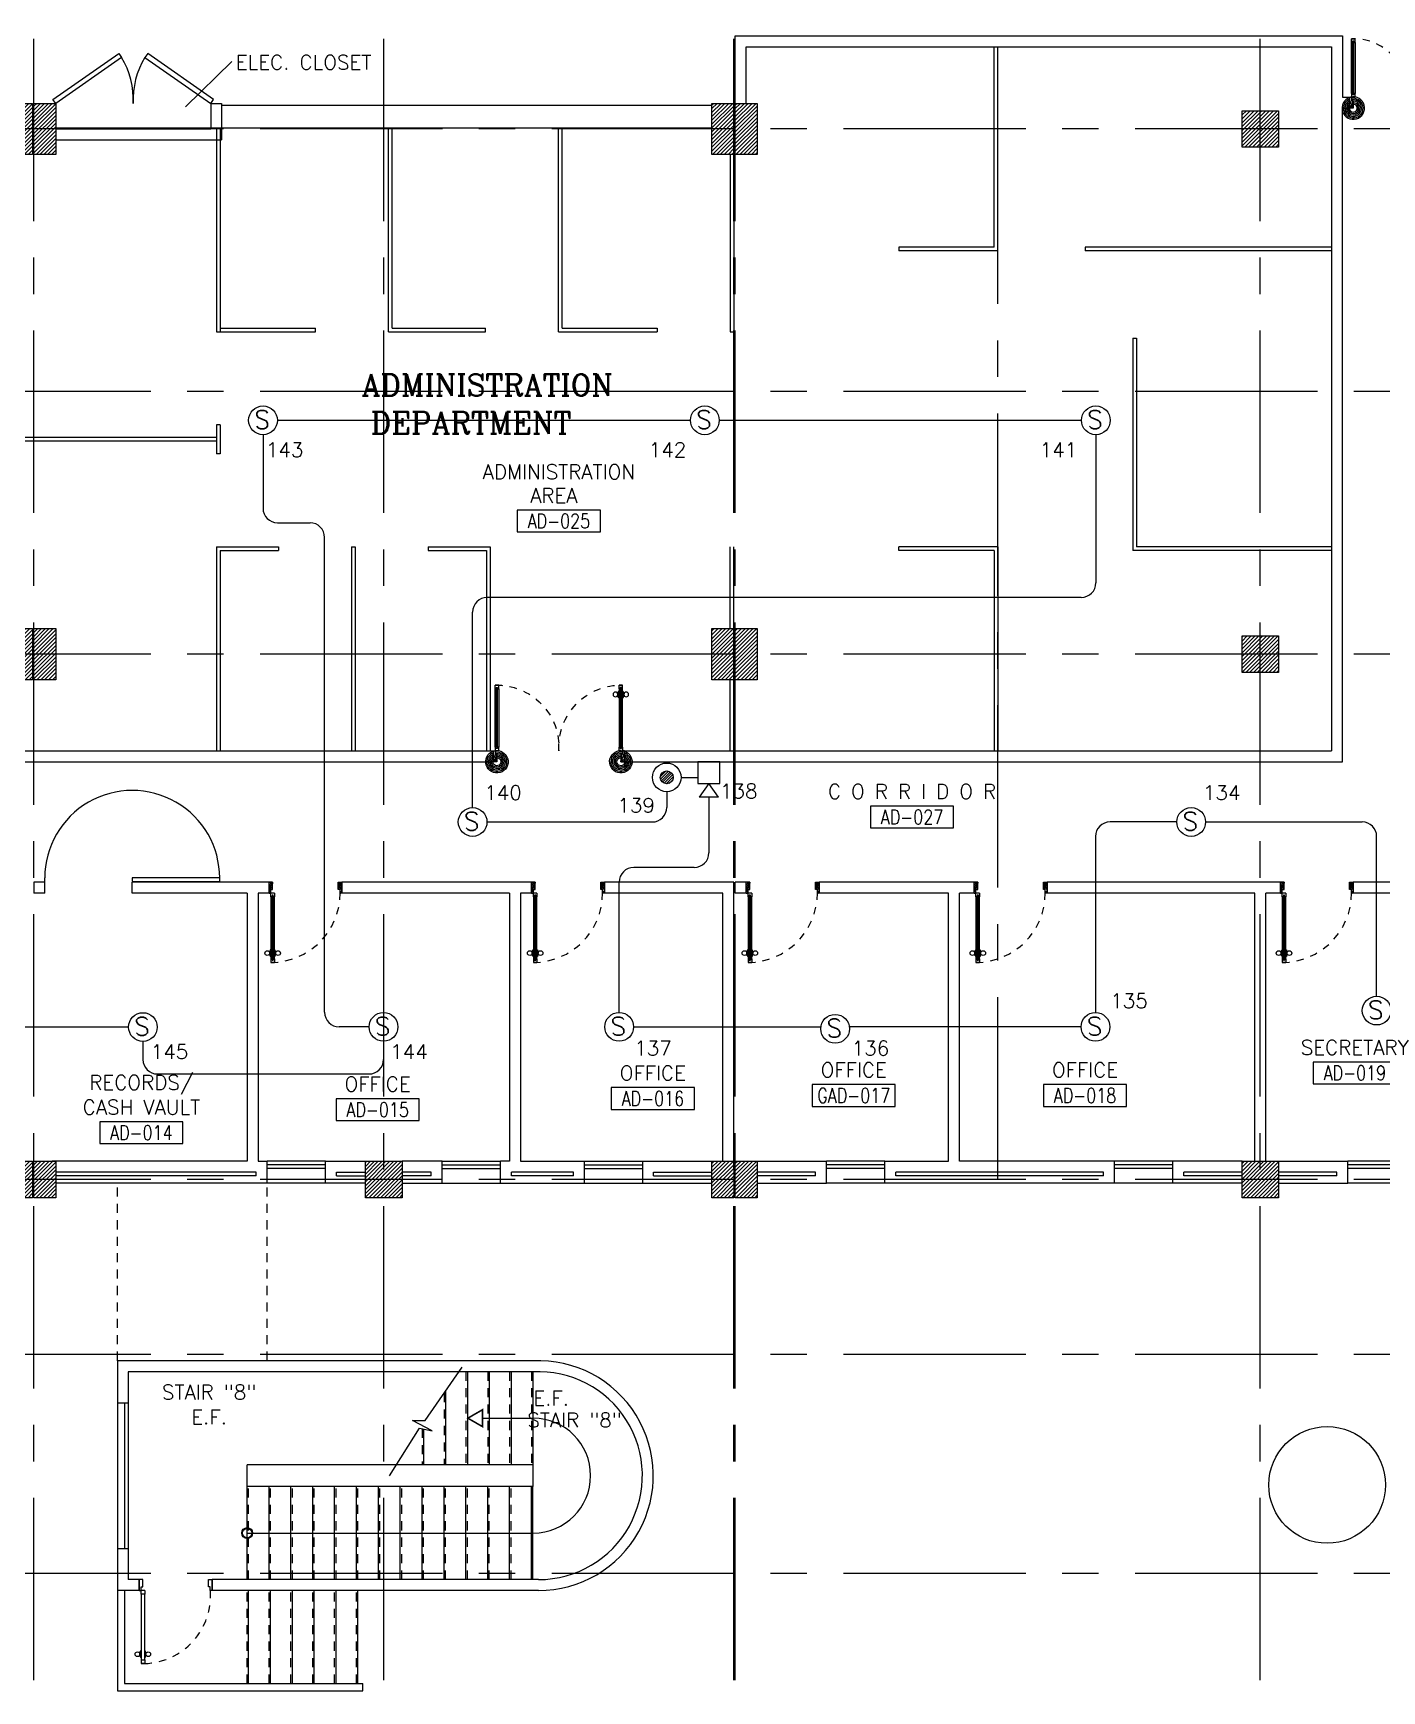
# Model space of a CAD drawing. Extents: x 0 to 93.3, y -13.5 to 76.8.
# Drawn here: x 38.99 to 57.49, y -1.61 to 21.11 of the extents above; entities that cross this region are included whole.
import ezdxf
from ezdxf.enums import TextEntityAlignment as Align

# ---------------------------------------------------------------- set-up
doc = ezdxf.new("R2010")
doc.units = 0
doc.header["$MEASUREMENT"] = 0
for name, pattern in [('CENTERX2', [4, 2.5, -0.5, 0.5, -0.5]), ('HIDDEN', [0.375, 0.25, -0.125]), ('HIDDEN2', [0.1875, 0.125, -0.0625])]:
    doc.linetypes.add(name, pattern=pattern)
doc.layers.get('0').update_dxf_attribs({"color": 11, "linetype": 'CONTINUOUS'})
for name, color, linetype in [('AXES', 11, 'CENTERX2'), ('COL', 11, 'CONTINUOUS'), ('DOOR', 11, 'CONTINUOUS'), ('E-FIRE', 4, 'CONTINUOUS'), ('E-WIRE', 4, 'CONTINUOUS'), ('Handrail', 11, 'CONTINUOUS'), ('HAT', 11, 'CONTINUOUS'), ('HIDDEN', 11, 'HIDDEN2'), ('INSUL', 11, 'CONTINUOUS'), ('PART', 11, 'CONTINUOUS'), ('RM-BOX', 11, 'CONTINUOUS'), ('RM-NAME', 11, 'CONTINUOUS'), ('RM-NO', 11, 'CONTINUOUS'), ('SHAFT', 11, 'CONTINUOUS'), ('STR', 11, 'CONTINUOUS'), ('TXT', 11, 'CONTINUOUS'), ('WALL', 11, 'CONTINUOUS'), ('WIN', 11, 'CONTINUOUS')]:
    doc.layers.add(name, color=color, linetype=linetype)
doc.styles.add('ROMANC', font='romanc', dxfattribs={"height": 0.1})
doc.styles.add('ROMANS', font='ROMANS.shx', dxfattribs={"width": 0.6})

# ---------------------------------------------------------------- blocks, each defined once
blk = doc.blocks.new('COL50')
at = {"layer": 'COL'}
blk.add_lwpolyline([(-250, 250), (-250, -250), (250, -250), (250, 250)], close=True, dxfattribs=at)
blk = doc.blocks.new('*X113')
at = {"color": 0}
for p, q in [((215909, 10671), (216399, 11161)), ((215909, 10724), (216346, 11161)), ((215909, 10777), (216293, 11161)), ((215909, 10830), (216240, 11161)), ((215909, 10883), (216187, 11161)), ((215909, 10936), (216134, 11161)), ((215909, 10989), (216081, 11161)), ((215909, 11042), (216028, 11161)), ((215909, 11095), (215974, 11161)), ((215909, 11148), (215921, 11161)), ((215952, 10661), (216409, 11118)), ((216005, 10661), (216409, 11065)), ((216058, 10661), (216409, 11012)), ((216111, 10661), (216409, 10959)), ((216164, 10661), (216409, 10906)), ((216217, 10661), (216409, 10853)), ((216270, 10661), (216409, 10800)), ((216323, 10661), (216409, 10747)), ((216376, 10661), (216409, 10694))]:
    blk.add_line(p, q, dxfattribs=at)
blk = doc.blocks.new('*X61')
at = {"color": 0}
for p, q in [((227929, 10705), (228384, 11161)), ((227929, 10758), (228331, 11161)), ((227929, 10811), (228278, 11161)), ((227929, 10864), (228225, 11161)), ((227929, 10917), (228172, 11161)), ((227929, 10971), (228119, 11161)), ((227929, 11024), (228066, 11161)), ((227929, 11077), (228013, 11161)), ((227929, 11130), (227960, 11161)), ((227937, 10661), (228429, 11152)), ((227990, 10661), (228429, 11099)), ((228043, 10661), (228429, 11046)), ((228096, 10661), (228429, 10993)), ((228149, 10661), (228429, 10940)), ((228202, 10661), (228429, 10887)), ((228255, 10661), (228429, 10834)), ((228308, 10661), (228429, 10781)), ((228362, 10661), (228429, 10728)), ((228415, 10661), (228429, 10675))]:
    blk.add_line(p, q, dxfattribs=at)
blk = doc.blocks.new('A$C272A55A0')
at = {"layer": 'DOOR', "color": 0, "linetype": 'ByBlock'}
for p, q in [((0, 900), (0, 1050)), ((50, 1050), (0, 1050)), ((25, 950), (50, 950)), ((25, 900), (25, 950)), ((50, 950), (50, 1050)), ((1750, 950), (1750, 1050)), ((1750, 1050), (1800, 1050)), ((1775, 950), (1750, 950)), ((1775, 900), (1775, 950)), ((1800, 1050), (1800, 900)), ((0, 900), (25, 900)), ((75, 900), (25, 900)), ((25, 850), (25, 900)), ((42, 850), (25, 850)), ((58, 870), (42, 870)), ((42, 870), (42, 850)), ((58, 850), (58, 870)), ((75, 850), (58, 850)), ((75, 900), (75, 850)), ((1725, 900), (1775, 900)), ((1725, 900), (1725, 850)), ((1725, 850), (1742, 850)), ((1742, 870), (1758, 870)), ((1742, 850), (1742, 870)), ((1758, 870), (1758, 850)), ((1758, 850), (1775, 850)), ((1800, 900), (1775, 900)), ((1775, 850), (1775, 900)), ((25, 50), (42, 50)), ((25, 50), (25, 0)), ((25, 0), (75, 0)), ((75, 0), (25, 0)), ((42, 50), (42, 30)), ((42, 30), (58, 30)), ((58, 50), (75, 50)), ((58, 50), (58, 30)), ((75, 50), (75, 0)), ((1718, 160), (1709, 160)), ((1709, 95), (1709, 160)), ((1718, 95), (1709, 95)), ((1725, 173), (1718, 173)), ((1718, 173), (1718, 83)), ((1718, 95), (1718, 160)), ((1725, 83), (1718, 83)), ((1742, 50), (1725, 50)), ((1725, 50), (1725, 0)), ((1775, 0), (1725, 0)), ((1725, 0), (1775, 0)), ((1742, 50), (1742, 30)), ((1758, 30), (1742, 30)), ((1775, 50), (1758, 50)), ((1758, 50), (1758, 30)), ((1775, 173), (1782, 173)), ((1775, 83), (1782, 83)), ((1775, 50), (1775, 0)), ((1782, 173), (1782, 83)), ((1782, 160), (1791, 160)), ((1782, 95), (1782, 160)), ((1782, 95), (1791, 95)), ((1791, 95), (1791, 160))]:
    blk.add_line(p, q, dxfattribs=at)
at = {"layer": 'DOOR', "color": 9, "linetype": 'ByBlock'}
for p, q in [((50, 1050), (0, 1010)), ((50, 1050), (0, 937)), ((50, 1050), (37, 950)), ((1750, 1050), (1800, 1010)), ((1750, 1050), (1800, 937)), ((1750, 1050), (1763, 950))]:
    blk.add_line(p, q, dxfattribs=at)
at = {"layer": 'DOOR', "linetype": 'ByBlock'}
for p, q in [((25, 850), (25, 50)), ((42, 850), (42, 50)), ((58, 850), (58, 50)), ((75, 50), (75, 850)), ((1725, 50), (1725, 850)), ((1742, 850), (1742, 50)), ((1758, 850), (1758, 50)), ((1775, 850), (1775, 50))]:
    blk.add_line(p, q, dxfattribs=at)
at = {"layer": 'DOOR', "color": 0, "linetype": 'ByBlock'}
for centre in [(1676, 128), (1824, 128)]:
    blk.add_circle(centre, 32.4, dxfattribs=at)
at = {"layer": 'DOOR', "color": 9, "linetype": 'ByBlock'}
for centre, radius, start, end in [((50, 1050), 54.4, 203.2074, 270), ((50, 1050), 74.4, 227.7764, 270), ((50, 1050), 94.4, 238.0182, 270), ((50, 1050), 114, 244.0838, 257.3774), ((50, 1050), 134, 248.1598, 259.28), ((50, 1050), 34.4, 180, 270), ((50, 1050), 14.4, 180, 270), ((1750, 1050), 14.4, 270, 0), ((1750, 1050), 34.4, 270, 0), ((1750, 1050), 54.4, 270, 336.7926), ((1750, 1050), 74.4, 270, 312.2236), ((1750, 1050), 94.4, 270, 301.9818), ((1750, 1050), 114, 282.6226, 295.9162), ((1750, 1050), 134, 280.72, 291.8402), ((50, 1050), 154, 251.1053, 256.2858), ((1750, 1050), 154, 283.7142, 288.8947)]:
    blk.add_arc(centre, radius, start, end, dxfattribs=at)
at = {"layer": 'DOOR', "linetype": 'HIDDEN', "ltscale": 0.5}
for centre, start, end in [((50, 851), 268.3174, 3.2965), ((1750, 851), 176.7035, 271.6826)]:
    blk.add_arc(centre, 851, start, end, dxfattribs=at)
at = {"layer": 'WALL', "linetype": 'ByBlock'}
blk.add_line((1800, 900), (1800, 1050), dxfattribs=at)
blk = doc.blocks.new('RM1')
at = {"layer": 'RM-BOX'}
blk.add_lwpolyline([(570, -200), (-570, -200), (-570, -500), (570, -500)], close=True, dxfattribs=at)
at = {"layer": 'RM-NAME', "style": 'ROMANS'}
for tag, p in [('ROOMNAME1', (0, 324)), ('ROOMNAME2', (0, 0))]:
    blk.add_attdef(tag, text='', height=200, dxfattribs=at).set_placement(p, align=Align.MIDDLE)
at = {"layer": 'RM-NO', "style": 'ROMANS', "width": 0.8}
blk.add_attdef('ROOMNO', text='', height=200, dxfattribs=at).set_placement((0, -350), align=Align.MIDDLE)
blk = doc.blocks.new('A$C5C1537D1')
at = {"layer": 'DOOR', "color": 0, "linetype": 'ByBlock'}
for p, q in [((25, 900), (25, 950)), ((75, 950), (25, 950)), ((25, 950), (75, 950)), ((42, 900), (42, 920)), ((42, 920), (58, 920)), ((58, 900), (58, 920)), ((75, 900), (75, 950)), ((1525, 900), (1525, 950)), ((1525, 950), (1575, 950)), ((1575, 950), (1525, 950)), ((1542, 900), (1542, 920)), ((1558, 920), (1542, 920)), ((1558, 900), (1558, 920)), ((1575, 900), (1575, 950)), ((25, 900), (42, 900)), ((58, 900), (75, 900)), ((1509, 855), (1509, 790)), ((1518, 855), (1509, 855)), ((1518, 790), (1509, 790)), ((1518, 778), (1518, 868)), ((1525, 868), (1518, 868)), ((1518, 855), (1518, 790)), ((1525, 778), (1518, 778)), ((1542, 900), (1525, 900)), ((1575, 900), (1558, 900)), ((1575, 868), (1582, 868)), ((1575, 778), (1582, 778)), ((1582, 778), (1582, 868)), ((1582, 855), (1582, 790)), ((1582, 855), (1591, 855)), ((1582, 790), (1591, 790)), ((1591, 855), (1591, 790)), ((0, 150), (25, 150)), ((0, 0), (0, 150)), ((50, 0), (0, 0)), ((25, 200), (25, 150)), ((42, 200), (25, 200)), ((25, 150), (25, 100)), ((75, 150), (25, 150)), ((25, 100), (50, 100)), ((42, 180), (42, 200)), ((58, 180), (42, 180)), ((50, 100), (50, 0)), ((58, 200), (58, 180)), ((75, 200), (58, 200)), ((75, 150), (75, 200)), ((1525, 150), (1525, 200)), ((1525, 200), (1542, 200)), ((1525, 150), (1575, 150)), ((1542, 200), (1542, 180)), ((1542, 180), (1558, 180)), ((1575, 100), (1550, 100)), ((1550, 100), (1550, 0)), ((1550, 0), (1600, 0)), ((1558, 180), (1558, 200)), ((1558, 200), (1575, 200)), ((1575, 200), (1575, 150)), ((1575, 150), (1575, 100)), ((1600, 150), (1575, 150)), ((1600, 0), (1600, 150))]:
    blk.add_line(p, q, dxfattribs=at)
at = {"layer": 'DOOR', "linetype": 'ByBlock'}
for p, q in [((25, 200), (25, 900)), ((42, 200), (42, 900)), ((58, 200), (58, 900)), ((75, 900), (75, 200)), ((1525, 900), (1525, 200)), ((1542, 200), (1542, 900)), ((1558, 200), (1558, 900)), ((1575, 200), (1575, 900))]:
    blk.add_line(p, q, dxfattribs=at)
at = {"layer": 'DOOR', "color": 9, "linetype": 'ByBlock'}
for p, q in [((50, 0), (0, 114)), ((50, 0), (0, 40)), ((50, 0), (37, 100)), ((1550, 0), (1600, 114)), ((1550, 0), (1563, 100)), ((1550, 0), (1600, 40))]:
    blk.add_line(p, q, dxfattribs=at)
at = {"layer": 'DOOR', "color": 0, "linetype": 'ByBlock'}
for centre in [(1476, 823), (1624, 823)]:
    blk.add_circle(centre, 32.4, dxfattribs=at)
at = {"layer": 'DOOR', "linetype": 'HIDDEN', "ltscale": 0.5}
for centre, start, end in [((50, 199), 356.2751, 91.9062), ((1550, 199), 88.0938, 183.7249)]:
    blk.add_arc(centre, 752, start, end, dxfattribs=at)
at = {"layer": 'DOOR', "color": 9, "linetype": 'ByBlock'}
for centre, radius, start, end in [((50, 0), 154, 103.7142, 108.8947), ((50, 0), 134, 100.72, 111.8402), ((50, 0), 114, 102.6226, 115.9162), ((50, 0), 94.4, 90, 121.9818), ((50, 0), 74.4, 90, 132.2236), ((50, 0), 54.4, 90, 156.7926), ((50, 0), 34.4, 90, 180), ((50, 0), 14.4, 90, 180), ((1550, 0), 94.4, 58.0182, 90), ((1550, 0), 74.4, 47.7764, 90), ((1550, 0), 54.4, 23.2074, 90), ((1550, 0), 34.4, 0, 90), ((1550, 0), 14.4, 0, 90), ((1550, 0), 134, 68.1598, 79.28), ((1550, 0), 114, 64.0838, 77.3774), ((1550, 0), 154, 71.1053, 76.2858)]:
    blk.add_arc(centre, radius, start, end, dxfattribs=at)
at = {"layer": 'WALL', "linetype": 'ByBlock'}
for p, q in [((0, 150), (0, 0)), ((1600, 150), (1600, 0))]:
    blk.add_line(p, q, dxfattribs=at)
blk = doc.blocks.new('*X63')
at = {"color": 0}
for p, q in [((227925, 17861), (228425, 18361)), ((227929, 17918), (228372, 18361)), ((227929, 17971), (228319, 18361)), ((227929, 18024), (228266, 18361)), ((227929, 18077), (228213, 18361)), ((227929, 18130), (228160, 18361)), ((227929, 18183), (228107, 18361)), ((227929, 18236), (228054, 18361)), ((227929, 18289), (228000, 18361)), ((227929, 18342), (227947, 18361)), ((227978, 17861), (228429, 18312)), ((228031, 17861), (228429, 18259)), ((228084, 17861), (228429, 18206)), ((228137, 17861), (228429, 18153)), ((228190, 17861), (228429, 18100)), ((228243, 17861), (228429, 18047)), ((228296, 17861), (228429, 17994)), ((228349, 17861), (228429, 17941)), ((228402, 17861), (228429, 17888))]:
    blk.add_line(p, q, dxfattribs=at)
blk = doc.blocks.new('*X70')
at = {"color": 0}
for p, q in [((227929, 25077), (228412, 25561)), ((227929, 25130), (228359, 25561)), ((227929, 25183), (228306, 25561)), ((227929, 25236), (228253, 25561)), ((227929, 25289), (228200, 25561)), ((227929, 25342), (228147, 25561)), ((227929, 25395), (228094, 25561)), ((227929, 25449), (228041, 25561)), ((227929, 25502), (227988, 25561)), ((227929, 25555), (227935, 25561)), ((227965, 25061), (228429, 25524)), ((228018, 25061), (228429, 25471)), ((228071, 25061), (228429, 25418)), ((228124, 25061), (228429, 25365)), ((228177, 25061), (228429, 25312)), ((228230, 25061), (228429, 25259)), ((228283, 25061), (228429, 25206)), ((228337, 25061), (228429, 25153)), ((228390, 25061), (228429, 25100))]:
    blk.add_line(p, q, dxfattribs=at)
blk = doc.blocks.new('A$C54856EB4')
at = {"layer": 'DOOR'}
for p, q in [((1200, 50), (0, 50)), ((0, 50), (0, 0)), ((0, 0), (1200, 0)), ((1200, 0), (1200, 50))]:
    blk.add_line(p, q, dxfattribs=at)
blk = doc.blocks.new('C11')
at = {"layer": 'HAT'}
h = blk.add_hatch(dxfattribs=at)
h.set_pattern_fill('ANSI31', color=256, scale=300, style=0)
h.set_pattern_definition([(45, (-383765.23, -62181), (-26.5165043, 26.5165043), [])])
h.paths.add_polyline_path([(-20, 350), (-20, 700), (-320, 700), (-320, 350)])
h.paths.add_polyline_path([(-320, 0), (-20, 0), (-20, 350), (-320, 350)])
h = blk.add_hatch(dxfattribs=at)
h.set_pattern_fill('ANSI31', color=256, scale=300, style=0)
h.set_pattern_definition([(45, (-383445.23, -62181), (-26.5165043, 26.5165043), [])])
h.paths.add_polyline_path([(300, 350), (300, 700), (0, 700), (0, 350)])
h.paths.add_polyline_path([(0, 0), (300, 0), (300, 350), (0, 350)])
at = {"layer": 'COL'}
for points in [[(-20, 700), (-20, 0), (-320, 0), (-320, 700)], [(300, 700), (300, 0), (0, 0), (0, 700)]]:
    blk.add_lwpolyline(points, close=True, dxfattribs=at)
blk = doc.blocks.new('C-300')
at = {"layer": 'HAT', "linetype": 'ByBlock', "ltscale": 0.3}
h = blk.add_hatch(dxfattribs=at)
h.set_pattern_fill('ANSI31', color=8, scale=300, style=0)
h.set_pattern_definition([(45, (-258496.182, -82361.005), (-26.5165043, 26.5165043), [])])
h.paths.add_polyline_path([(300, 500), (0, 500), (0, 250), (300, 250)])
h.paths.add_polyline_path([(300, 250), (0, 250), (0, 0), (300, 0)])
at = {"layer": 'COL'}
blk.add_lwpolyline([(0, 500), (300, 500), (300, 0), (0, 0)], close=True, dxfattribs=at)
blk = doc.blocks.new('C-300A')
at = {"layer": 'SHAFT', "color": 6, "linetype": 'ByBlock', "ltscale": 0.3}
for p in [(-300, 0), (20, 0)]:
    blk.add_blockref('C-300', p, dxfattribs=at)
blk = doc.blocks.new('DOOR1000')
at = {"layer": 'DOOR', "color": 7, "linetype": 'ByBlock'}
for p, q in [((-150, 0), (0, 0)), ((-150, 0), (-150, -25)), ((0, -50), (-114, 0)), ((0, -50), (-40, 0)), ((0, -50), (0, 0)), ((-1100, -25), (-1100, -75)), ((-1100, -75), (-1100, -25)), ((-1050, -25), (-1100, -25)), ((-1050, -75), (-1100, -75)), ((-1070, -42), (-1070, -58)), ((-1050, -42), (-1070, -42)), ((-1050, -58), (-1070, -58)), ((-1050, -25), (-1050, -42)), ((-1050, -58), (-1050, -75)), ((-1018, -25), (-1018, -18)), ((-928, -18), (-1018, -18)), ((-1018, -75), (-1018, -82)), ((-928, -82), (-1018, -82)), ((-1005, -18), (-1005, -9)), ((-1005, -9), (-940, -9)), ((-1005, -18), (-940, -18)), ((-1005, -82), (-1005, -91)), ((-1005, -82), (-940, -82)), ((-1005, -91), (-940, -91)), ((-940, -18), (-940, -9)), ((-940, -82), (-940, -91)), ((-928, -25), (-928, -18)), ((-928, -75), (-928, -82)), ((-200, -25), (-150, -25)), ((-200, -42), (-200, -25)), ((-180, -42), (-200, -42)), ((-200, -58), (-180, -58)), ((-200, -75), (-200, -58)), ((-150, -75), (-200, -75)), ((-180, -58), (-180, -42)), ((-150, -25), (-100, -25)), ((-150, -75), (-150, -25)), ((-100, -25), (-100, -50)), ((0, -50), (-100, -37)), ((-100, -50), (0, -50)), ((-150, -975), (-100, -975)), ((-150, -1000), (-150, -975)), ((-150, -1000), (0, -1000)), ((0, -1000), (-150, -1000)), ((0, -950), (-114, -1000)), ((-100, -975), (-100, -950)), ((0, -950), (-100, -963)), ((-100, -950), (0, -950)), ((0, -950), (-40, -1000)), ((0, -950), (0, -1000))]:
    blk.add_line(p, q, dxfattribs=at)
at = {"layer": 'DOOR', "linetype": 'ByBlock'}
for p, q in [((-200, -25), (-1050, -25)), ((-200, -42), (-1050, -42)), ((-200, -58), (-1050, -58)), ((-1050, -75), (-200, -75))]:
    blk.add_line(p, q, dxfattribs=at)
at = {"layer": 'DOOR', "color": 7, "linetype": 'ByBlock'}
for centre in [(-973, 24), (-973, -124)]:
    blk.add_circle(centre, 32.4, dxfattribs=at)
for centre, radius, start, end in [((0, -50), 154, 161.1053, 166.2858), ((0, -50), 94.4, 148.0182, 180), ((0, -50), 134, 158.1598, 169.28), ((0, -50), 114, 154.0838, 167.3774), ((0, -50), 74.4, 137.7764, 180), ((0, -50), 54.4, 113.2074, 180), ((0, -50), 34.4, 90, 180), ((0, -50), 14.4, 90, 180), ((0, -950), 154, 193.7142, 198.8947), ((0, -950), 134, 190.72, 201.8402), ((0, -950), 94.4, 180, 211.9818), ((0, -950), 74.4, 180, 222.2236), ((0, -950), 54.4, 180, 246.7926), ((0, -950), 34.4, 180, 270), ((0, -950), 14.4, 180, 270)]:
    blk.add_arc(centre, radius, start, end, dxfattribs=at)
at = {"layer": 'DOOR', "linetype": 'HIDDEN', "ltscale": 0.5}
blk.add_arc((-150, -25), 950, 180, 270, dxfattribs=at)
blk = doc.blocks.new('STL-DR')
at = {"layer": 'DOOR', "color": 0, "linetype": 'ByBlock'}
for p, q in [((50, 0), (0, 0)), ((0, -150), (0, 0)), ((50, -100), (50, 0)), ((0, -150), (25, -150)), ((25, -100), (50, -100)), ((25, -150), (25, -100)), ((75, -150), (25, -150)), ((25, -200), (25, -150)), ((75, -200), (25, -200)), ((75, -150), (75, -200)), ((950, -100), (950, 0)), ((950, 0), (1000, 0)), ((975, -100), (950, -100)), ((975, -150), (975, -100)), ((1000, -150), (975, -150)), ((1000, 0), (1000, -150)), ((18, -990), (9, -990)), ((9, -1055), (9, -990)), ((18, -1055), (9, -1055)), ((18, -978), (18, -1068)), ((25, -978), (18, -978)), ((18, -1055), (18, -990)), ((25, -1068), (18, -1068)), ((25, -1100), (75, -1100)), ((25, -1100), (25, -1150)), ((75, -978), (82, -978)), ((75, -1068), (82, -1068)), ((75, -1100), (75, -1150)), ((82, -978), (82, -1068)), ((82, -990), (91, -990)), ((82, -1055), (82, -990)), ((82, -1055), (91, -1055)), ((91, -1055), (91, -990)), ((25, -1150), (75, -1150)), ((75, -1150), (25, -1150))]:
    blk.add_line(p, q, dxfattribs=at)
at = {"layer": 'DOOR', "linetype": 'ByBlock'}
for p, q in [((25, -200), (25, -1100)), ((75, -1100), (75, -200))]:
    blk.add_line(p, q, dxfattribs=at)
at = {"layer": 'DOOR', "color": 0, "linetype": 'ByBlock'}
for centre in [(-24, -1023), (124, -1023)]:
    blk.add_circle(centre, 32.4, dxfattribs=at)
at = {"layer": 'DOOR', "linetype": 'HIDDEN', "ltscale": 0.5}
blk.add_arc((50, -223), 928, 271.544, 4.4816, dxfattribs=at)
at = {"layer": 'WALL'}
for p, q in [((0, 0), (0, -150)), ((0, 0), (0, -150)), ((1000, 0), (1000, -150))]:
    blk.add_line(p, q, dxfattribs=at)
blk = doc.blocks.new('S')
at = {"layer": 'E-FIRE'}
blk.add_circle((0, 0), 197, dxfattribs=at)
at = {"layer": 'E-FIRE', "color": 3, "style": 'ROMANS'}
blk.add_text('S', height=250, dxfattribs=at).set_placement((-119, -115))
blk = doc.blocks.new('MCP')
at = {"color": 1}
for p, q in [((-88, -9), (9, 88)), ((-82, 33), (-33, 82)), ((-80, -36), (36, 80)), ((-66, -58), (58, 66)), ((-47, -74), (74, 47)), ((-23, -85), (85, 23)), ((10, -88), (88, -10))]:
    blk.add_line(p, q, dxfattribs=at)
at = {"layer": 'E-FIRE'}
blk.add_circle((0, 0), 197, dxfattribs=at)
at = {"layer": 'E-FIRE', "color": 4}
blk.add_circle((0, 0), 88.1, dxfattribs=at)
blk = doc.blocks.new('ES')
at = {"layer": 'E-FIRE'}
blk.add_line((-135, 485), (134, 485), dxfattribs=at)
for points in [[(-135, 485), (0, 300)], [(0, 300), (0, 300), (134, 485)]]:
    blk.add_lwpolyline(points, dxfattribs=at)
blk.add_lwpolyline([(-150, 0), (150, 0), (150, 300), (-150, 300)], close=True, dxfattribs=at)

msp = doc.modelspace()

# ---------------------------------------------------------------- linework, layer by layer
for p, q in [((44.3647, 2.0966), (44.8725, 2.8279)), ((44.1944, 2.0966), (44.3647, 2.0966)), ((44.4633, 1.9562), (44.1944, 2.0966)), ((43.8788, 1.336), (44.288, 1.9913)), ((44.288, 1.9913), (44.4633, 1.9562)), ((45.8447, 1.49), (41.9247, 1.49)), ((41.9247, 1.19), (41.9247, 1.49)), ((45.8447, 1.49), (45.8447, 1.19)), ((45.8447, 1.19), (41.9247, 1.19))]:
    msp.add_line(p, q)
at = {"layer": 'AXES'}
for p, q in [((43.7995, -1.4643), (43.7995, 76.0748)), ((55.8195, -1.4643), (55.8195, 76.0748)), ((38.9995, -1.4643), (38.9995, 75.7248)), ((48.5995, -1.4643), (48.5995, 75.7248)), ((48.6195, -1.4643), (48.6195, 75.7248)), ((52.2195, 5.4), (52.2195, 64.22)), ((92.6023, 19.8), (22.7795, 19.8)), ((92.6023, 16.2), (22.7795, 16.2)), ((92.6023, 12.6), (22.7795, 12.6)), ((92.6023, 5.4), (23.9795, 5.4)), ((92.6023, 3), (14.3795, 3)), ((92.6023, 3), (22.7795, 3)), ((92.6023, 0), (20.9795, 0)), ((92.6023, 0), (20.9795, 0))]:
    msp.add_line(p, q, dxfattribs=at)
at = {"layer": 'DOOR'}
msp.add_line((39.1495, 9.475), (39.1495, 9.5323), dxfattribs=at)
at = {"layer": 'DOOR', "ltscale": 0.5}
msp.add_arc((40.3489, 9.533), 1.1993, 359.96652, 180.03348, dxfattribs=at)
at = {"layer": 'E-WIRE'}
for p, q in [((42.3393, 15.8056), (48.0052, 15.8056)), ((48.3993, 15.8056), (53.3673, 15.8056)), ((42.1422, 15.6086), (42.1422, 14.6008)), ((53.5643, 15.6086), (53.5643, 13.5777)), ((42.3422, 14.4008), (42.7867, 14.4008)), ((42.9867, 7.6908), (42.9867, 14.2008)), ((53.3643, 13.3777), (45.2166, 13.3777)), ((45.0166, 10.4971), (45.0166, 13.1777)), ((47.6791, 10.7137), (47.6791, 10.5)), ((48.2566, 10.6403), (48.2566, 9.8767)), ((45.2136, 10.3), (47.4791, 10.3)), ((54.6747, 10.3), (53.7588, 10.3)), ((55.0688, 10.3), (57.2151, 10.3)), ((57.4151, 7.9116), (57.4151, 10.1)), ((48.0566, 9.6767), (47.2268, 9.6767)), ((47.0268, 7.6879), (47.0268, 9.4767)), ((40.2979, 7.4888), (35.5766, 7.4888)), ((40.495, 7.2917), (40.495, 7.0454)), ((43.5977, 7.4908), (43.1867, 7.4908)), ((43.7948, 7.2937), (43.7948, 7.0454)), ((47.2239, 7.4908), (49.7929, 7.4908)), ((53.3617, 7.4908), (50.1835, 7.4908)), ((40.695, 6.8454), (43.5948, 6.8454))]:
    msp.add_line(p, q, dxfattribs=at)
at = {"layer": 'E-WIRE', "color": 4}
for p, q in [((47.8761, 10.9108), (48.1061, 10.9108)), ((53.5588, 10.1), (53.5588, 7.6879))]:
    msp.add_line(p, q, dxfattribs=at)
at = {"layer": 'E-WIRE'}
for centre, start, end in [((42.3422, 14.6008), 180, 270), ((42.7867, 14.2008), 360, 90), ((53.3643, 13.5777), 270, 0), ((45.2166, 13.1777), 90, 180), ((47.4791, 10.5), 270, 0), ((53.7588, 10.1), 90, 180), ((57.2151, 10.1), 0, 90), ((48.0566, 9.8767), 270, 0), ((47.2268, 9.4767), 90, 180), ((43.1867, 7.6908), 180, 270), ((40.695, 7.0454), 180, 270), ((43.5948, 7.0454), 270, 0)]:
    msp.add_arc(centre, 0.2, start, end, dxfattribs=at)
at = {"layer": 'Handrail'}
for p, q in [((40.1445, -0.235), (40.1445, -1.61)), ((40.2445, -0.235), (40.2445, -1.51)), ((40.2445, -1.51), (43.5117, -1.51)), ((43.5117, -1.61), (43.5117, -1.51)), ((40.1445, -1.61), (43.5117, -1.61))]:
    msp.add_line(p, q, dxfattribs=at)
at = {"layer": 'HAT'}
msp.add_line((41.0786, 20.1042), (41.7154, 20.7245), dxfattribs=at)
at = {"layer": 'HIDDEN'}
for p, q in [((40.1445, 2.915), (40.1445, 5.35)), ((42.1995, 2.915), (42.1995, 5.35))]:
    msp.add_line(p, q, dxfattribs=at)
at = {"layer": 'INSUL'}
for p, q in [((42.0494, 5.5), (39.2995, 5.5)), ((42.0494, 5.45), (42.0494, 5.5)), ((43.1495, 5.45), (43.1495, 5.5)), ((43.1495, 5.5), (43.5495, 5.5)), ((44.4495, 5.5), (44.0495, 5.5)), ((44.4495, 5.45), (44.4495, 5.5)), ((45.5495, 5.45), (45.5495, 5.5)), ((46.3995, 5.5), (45.5495, 5.5)), ((46.3995, 5.45), (46.3995, 5.5)), ((47.4995, 5.5), (48.2995, 5.5)), ((47.4995, 5.45), (47.4995, 5.5)), ((49.7195, 5.5), (48.9195, 5.5)), ((49.7195, 5.45), (49.7195, 5.5)), ((53.6695, 5.5), (50.8195, 5.5)), ((50.8195, 5.45), (50.8195, 5.5)), ((53.6695, 5.45), (53.6695, 5.5)), ((54.7695, 5.45), (54.7695, 5.5)), ((55.5695, 5.5), (54.7695, 5.5)), ((56.8695, 5.5), (56.0695, 5.5)), ((56.8695, 5.45), (56.8695, 5.5)), ((42.0494, 5.45), (39.2995, 5.45)), ((43.1495, 5.45), (43.5495, 5.45)), ((44.4495, 5.45), (44.0495, 5.45)), ((46.3995, 5.45), (45.5495, 5.45)), ((47.4995, 5.45), (48.2995, 5.45)), ((49.7195, 5.45), (48.9195, 5.45)), ((53.6695, 5.45), (50.8195, 5.45)), ((55.5695, 5.45), (54.7695, 5.45)), ((56.8695, 5.45), (56.0695, 5.45))]:
    msp.add_line(p, q, dxfattribs=at)
at = {"layer": 'PART'}
for p, q in [((52.1695, 18.18), (52.1695, 20.925)), ((52.2195, 18.13), (52.2195, 20.925)), ((41.5045, 19.815), (41.5045, 17.02)), ((41.5545, 19.815), (41.5545, 17.02)), ((43.8612, 17.02), (43.8612, 19.815)), ((43.9112, 17.07), (43.9112, 19.815)), ((46.1929, 17.02), (46.1929, 19.815)), ((46.2429, 17.07), (46.2429, 19.815)), ((48.5495, 19.45), (48.5495, 17.02)), ((48.5995, 19.45), (48.5995, 17.02)), ((52.1695, 18.18), (50.8629, 18.18)), ((50.8629, 18.18), (50.8629, 18.13)), ((56.7945, 18.18), (53.4195, 18.18)), ((53.4195, 18.18), (53.4195, 18.13)), ((52.2195, 18.13), (50.8629, 18.13)), ((56.7945, 18.13), (53.4195, 18.13)), ((41.5545, 17.07), (42.8612, 17.07)), ((42.8612, 17.02), (42.8612, 17.07)), ((43.9112, 17.07), (45.1929, 17.07)), ((45.1929, 17.02), (45.1929, 17.07)), ((46.2429, 17.07), (47.5495, 17.07)), ((47.5495, 17.07), (47.5495, 17.02)), ((41.5045, 17.02), (42.8612, 17.02)), ((43.8612, 17.02), (45.1929, 17.02)), ((46.1929, 17.02), (47.5495, 17.02)), ((48.5495, 17.02), (48.5995, 17.02)), ((54.0695, 16.93), (54.1195, 16.93)), ((54.0695, 16.93), (54.0695, 14.02)), ((54.1195, 16.93), (54.1195, 14.07)), ((41.5545, 15.745), (41.5045, 15.745)), ((41.5045, 15.745), (41.5045, 15.345)), ((41.5545, 15.745), (41.5545, 15.345)), ((41.5045, 15.57), (38.8295, 15.57)), ((41.5045, 15.52), (38.8295, 15.52)), ((41.5545, 15.345), (41.5045, 15.345)), ((41.5045, 14.07), (41.5045, 11.275)), ((41.5045, 14.07), (42.3558, 14.07)), ((41.5545, 14.02), (41.5545, 11.275)), ((41.5545, 14.02), (42.3558, 14.02)), ((42.3558, 14.07), (42.3558, 14.02)), ((43.3558, 14.07), (43.3558, 11.275)), ((43.3558, 14.07), (43.4058, 14.07)), ((43.4058, 14.07), (43.4058, 11.275)), ((44.4058, 14.07), (44.4058, 14.02)), ((44.4058, 14.07), (45.2571, 14.07)), ((44.4058, 14.02), (45.2071, 14.02)), ((45.2071, 14.02), (45.2071, 11.275)), ((45.2571, 14.07), (45.2571, 11.275)), ((48.5495, 12.95), (48.5495, 14.07)), ((48.5995, 12.95), (48.5995, 14.07)), ((52.2195, 14.07), (50.8629, 14.07)), ((50.8629, 14.02), (50.8629, 14.07)), ((52.1695, 14.02), (50.8629, 14.02)), ((52.1695, 14.02), (52.1695, 11.275)), ((52.2195, 14.07), (52.2195, 11.275)), ((56.7945, 14.02), (54.0695, 14.02)), ((56.7945, 14.07), (54.1195, 14.07)), ((48.5495, 11.275), (48.5495, 12.25)), ((48.5995, 11.275), (48.5995, 12.25))]:
    msp.add_line(p, q, dxfattribs=at)
at = {"layer": 'STR', "linetype": 'HIDDEN2'}
for p, q in [((44.9247, 2.765), (44.9247, 1.49)), ((45.2247, 2.765), (45.2247, 1.49)), ((45.5247, 2.765), (45.5247, 1.49)), ((45.8247, 2.765), (45.8247, 1.49)), ((44.6247, 2.4711), (44.6247, 1.49)), ((44.3247, 1.9839), (44.3247, 1.49)), ((41.9447, -0.085), (41.9447, 1.19)), ((42.2447, -0.085), (42.2447, 1.19)), ((42.5447, -0.085), (42.5447, 1.19)), ((42.8447, -0.085), (42.8447, 1.19)), ((43.1447, -0.085), (43.1447, 1.19)), ((43.4447, -0.085), (43.4447, 1.19)), ((43.7447, -0.085), (43.7447, 1.19)), ((44.0447, -0.085), (44.0447, 1.19)), ((44.3447, -0.085), (44.3447, 1.19)), ((44.6447, -0.085), (44.6447, 1.19)), ((44.9447, -0.085), (44.9447, 1.19)), ((45.2447, -0.085), (45.2447, 1.19)), ((45.5447, -0.085), (45.5447, 1.19)), ((45.8247, -0.085), (45.8247, 1.19)), ((45.8447, -0.085), (45.8447, 1.19)), ((41.9247, -1.51), (41.9247, -0.235)), ((42.2247, -1.51), (42.2247, -0.235)), ((42.5247, -1.51), (42.5247, -0.235)), ((42.8247, -1.51), (42.8247, -0.235)), ((43.1247, -1.51), (43.1247, -0.235)), ((43.4247, -1.51), (43.4247, -0.235))]:
    msp.add_line(p, q, dxfattribs=at)
at = {"layer": 'STR'}
for p, q in [((44.9447, 2.765), (44.9447, 1.49)), ((45.2447, 2.765), (45.2447, 1.49)), ((45.5447, 2.765), (45.5447, 1.49)), ((45.8447, 2.765), (45.8447, 1.49)), ((44.6447, 2.4999), (44.6447, 1.49)), ((45.1516, 2.1275), (45.8472, 2.1275)), ((44.3447, 1.9799), (44.3447, 1.49)), ((41.9247, -0.085), (41.9247, 1.19)), ((42.2247, -0.085), (42.2247, 1.19)), ((42.5247, -0.085), (42.5247, 1.19)), ((42.8247, -0.085), (42.8247, 1.19)), ((43.1247, -0.085), (43.1247, 1.19)), ((43.4247, -0.085), (43.4247, 1.19)), ((43.7247, -0.085), (43.7247, 1.19)), ((44.0247, -0.085), (44.0247, 1.19)), ((44.3247, -0.085), (44.3247, 1.19)), ((44.6247, -0.085), (44.6247, 1.19)), ((44.9247, -0.085), (44.9247, 1.19)), ((45.2247, -0.085), (45.2247, 1.19)), ((45.5247, -0.085), (45.5247, 1.19)), ((45.8247, -0.085), (45.8247, 1.19)), ((45.8447, -0.085), (45.8447, 1.19)), ((41.9247, 0.5525), (45.8472, 0.5525)), ((41.9447, -1.51), (41.9447, -0.235)), ((42.2447, -1.51), (42.2447, -0.235)), ((42.5447, -1.51), (42.5447, -0.235)), ((42.8447, -1.51), (42.8447, -0.235)), ((43.1447, -1.51), (43.1447, -0.235)), ((43.4447, -1.51), (43.4447, -0.235))]:
    msp.add_line(p, q, dxfattribs=at)
at = {"layer": 'STR', "const_width": 0.0215}
msp.add_lwpolyline([(45.1516, 2.012), (45.1516, 2.243), (44.9516, 2.1275)], close=True, dxfattribs=at)
at = {"layer": 'STR'}
for radius in [0.075, 0.065]:
    msp.add_circle((41.9247, 0.5525), radius, dxfattribs=at)
msp.add_arc((45.8472, 1.34), 0.7875, 270, 90, dxfattribs=at)
at = {"layer": 'TXT', "color": 6}
msp.add_circle((56.736, 1.2125), 0.8, dxfattribs=at)
at = {"layer": 'WALL'}
for p, q in [((48.6195, 20.05), (48.6195, 21.075)), ((48.6195, 21.075), (56.9445, 21.075)), ((48.7695, 20.15), (48.7695, 20.925)), ((48.7695, 20.925), (56.7945, 20.925)), ((56.7945, 20.925), (56.7945, 11.275)), ((56.9445, 21.075), (56.9445, 20.2352)), ((56.9445, 20.2352), (57.0445, 20.2352)), ((57.0445, 20.0852), (57.0445, 20.2352)), ((41.4245, 20.15), (41.4245, 19.8)), ((41.4245, 20.15), (41.5745, 20.15)), ((41.5745, 20.15), (41.5745, 19.65)), ((41.5745, 20.125), (48.2995, 20.125)), ((56.9445, 11.125), (56.9445, 20.0852)), ((56.9445, 20.0852), (57.0445, 20.0852)), ((39.2995, 19.815), (48.2995, 19.815)), ((39.2995, 19.8), (41.4245, 19.8)), ((39.2995, 19.65), (41.5745, 19.65)), ((38.8295, 11.275), (45.2995, 11.275)), ((45.2995, 11.275), (45.2995, 11.125)), ((47.0995, 11.275), (56.7945, 11.275)), ((47.0995, 11.275), (47.0995, 11.125)), ((38.6795, 11.125), (45.2995, 11.125)), ((47.0995, 11.125), (56.9445, 11.125)), ((38.9995, 9.475), (38.9995, 9.325)), ((39.1495, 9.475), (38.9995, 9.475)), ((39.1495, 9.325), (38.9995, 9.325)), ((39.1495, 9.325), (39.1495, 9.475)), ((42.2245, 9.475), (40.3495, 9.475)), ((40.3495, 9.325), (40.3495, 9.475)), ((41.9245, 9.325), (40.3495, 9.325)), ((41.9245, 9.325), (41.9245, 5.65)), ((42.0745, 9.325), (42.0745, 5.65)), ((42.2245, 9.325), (42.0745, 9.325)), ((42.2245, 9.325), (42.2245, 9.475)), ((45.8245, 9.475), (43.2245, 9.475)), ((43.2245, 9.325), (43.2245, 9.475)), ((45.5245, 9.325), (43.2245, 9.325)), ((45.5245, 9.325), (45.5245, 5.65)), ((45.6745, 9.325), (45.6745, 5.65)), ((45.8245, 9.325), (45.6745, 9.325)), ((45.8245, 9.325), (45.8245, 9.475)), ((48.5995, 9.475), (46.8245, 9.475)), ((46.8245, 9.325), (46.8245, 9.475)), ((48.4495, 9.325), (46.8245, 9.325)), ((48.4495, 5.65), (48.4495, 9.325)), ((48.5995, 5.65), (48.5995, 9.475)), ((48.6195, 9.325), (48.6195, 9.475)), ((48.7695, 9.475), (48.6195, 9.475)), ((48.7695, 9.325), (48.6195, 9.325)), ((48.7695, 9.325), (48.6195, 9.325)), ((48.7695, 9.325), (48.7695, 9.475)), ((51.8945, 9.475), (49.7695, 9.475)), ((49.7695, 9.325), (49.7695, 9.475)), ((51.5445, 9.325), (49.7695, 9.325)), ((51.5445, 5.65), (51.5445, 9.325)), ((51.6945, 5.65), (51.6945, 9.325)), ((51.8945, 9.325), (51.6945, 9.325)), ((51.8945, 9.325), (51.8945, 9.475)), ((56.0945, 9.475), (52.8945, 9.475)), ((52.8945, 9.325), (52.8945, 9.475)), ((55.7445, 9.325), (52.8945, 9.325)), ((55.7445, 9.075), (55.7445, 9.325)), ((55.8945, 5.65), (55.8945, 9.325)), ((56.0945, 9.325), (55.8945, 9.325)), ((56.0945, 9.325), (56.0945, 9.475)), ((58.7445, 9.475), (57.0945, 9.475)), ((57.0945, 9.325), (57.0945, 9.475)), ((58.7445, 9.325), (57.0945, 9.325)), ((55.7445, 5.65), (55.7445, 9.075)), ((41.9245, 5.65), (39.2495, 5.65)), ((42.0745, 5.65), (42.1995, 5.65)), ((42.1995, 5.35), (42.1995, 5.65)), ((42.9995, 5.35), (42.9995, 5.65)), ((42.9995, 5.65), (43.5495, 5.65)), ((44.5995, 5.65), (44.0495, 5.65)), ((44.5995, 5.35), (44.5995, 5.65)), ((45.3995, 5.35), (45.3995, 5.65)), ((45.5245, 5.65), (45.3995, 5.65)), ((45.6745, 5.65), (46.5495, 5.65)), ((46.5495, 5.35), (46.5495, 5.65)), ((47.3495, 5.65), (48.3495, 5.65)), ((47.3495, 5.35), (47.3495, 5.65)), ((48.8695, 5.65), (49.8695, 5.65)), ((49.8695, 5.35), (49.8695, 5.65)), ((50.6695, 5.65), (51.5445, 5.65)), ((50.6695, 5.35), (50.6695, 5.65)), ((53.8195, 5.65), (51.6945, 5.65)), ((53.8195, 5.35), (53.8195, 5.65)), ((54.6195, 5.35), (54.6195, 5.65)), ((55.5695, 5.65), (54.6195, 5.65)), ((56.0695, 5.65), (57.0195, 5.65)), ((57.0195, 5.35), (57.0195, 5.65)), ((42.1995, 5.35), (39.2995, 5.35)), ((43.5495, 5.35), (42.9995, 5.35)), ((44.0495, 5.35), (44.5995, 5.35)), ((45.3995, 5.35), (46.5495, 5.35)), ((47.3495, 5.35), (48.2995, 5.35)), ((48.9195, 5.35), (49.8695, 5.35)), ((53.8195, 5.35), (50.6695, 5.35)), ((55.5695, 5.35), (54.6195, 5.35)), ((56.0695, 5.35), (57.0195, 5.35)), ((45.9201, 2.915), (40.1445, 2.915)), ((40.1445, 2.915), (40.1445, 2.34)), ((45.9201, 2.765), (40.2945, 2.765)), ((40.2945, 2.765), (40.2945, 2.34)), ((40.1445, 2.34), (40.2945, 2.34)), ((40.1445, 0.34), (40.2945, 0.34)), ((40.1445, 0.34), (40.1445, -0.235)), ((40.2945, 0.34), (40.2945, -0.085)), ((40.4445, -0.085), (40.2945, -0.085)), ((40.4445, -0.235), (40.4445, -0.085)), ((45.9201, -0.085), (41.4445, -0.085)), ((41.4445, -0.235), (41.4445, -0.085)), ((40.4445, -0.235), (40.1445, -0.235)), ((45.9201, -0.235), (41.4445, -0.235))]:
    msp.add_line(p, q, dxfattribs=at)
for points in [[(39.2995, 20.15), (39.2611, 20.2051), (40.1638, 20.8342), (40.2023, 20.779)], [(41.4245, 20.15), (41.463, 20.2051), (40.5603, 20.8342), (40.5218, 20.779)]]:
    msp.add_lwpolyline(points, close=True, dxfattribs=at)
for centre, radius, start, end in [((39.2611, 20.2051), 1.1023, 357.13243, 31.37409), ((41.463, 20.2051), 1.1023, 148.62591, 182.86757), ((45.9201, 1.34), 1.575, 269.99997, 92.74162), ((45.9201, 1.34), 1.425, 269.99997, 93.03046)]:
    msp.add_arc(centre, radius, start, end, dxfattribs=at)
at = {"layer": 'WIN'}
for p, q in [((42.9995, 5.65), (42.1995, 5.65)), ((42.9995, 5.6), (42.1995, 5.6)), ((42.9995, 5.55), (42.1995, 5.55)), ((44.5995, 5.65), (45.3995, 5.65)), ((44.5995, 5.6), (45.3995, 5.6)), ((44.5995, 5.55), (45.3995, 5.55)), ((46.5495, 5.65), (47.3495, 5.65)), ((46.5495, 5.6), (47.3495, 5.6)), ((46.5495, 5.55), (47.3495, 5.55)), ((50.6695, 5.65), (49.8695, 5.65)), ((50.6695, 5.6), (49.8695, 5.6)), ((50.6695, 5.55), (49.8695, 5.55)), ((54.6195, 5.65), (53.8195, 5.65)), ((54.6195, 5.6), (53.8195, 5.6)), ((54.6195, 5.55), (53.8195, 5.55)), ((57.8195, 5.65), (57.0195, 5.65)), ((57.8195, 5.6), (57.0195, 5.6)), ((57.8195, 5.55), (57.0195, 5.55)), ((42.9995, 5.35), (42.1995, 5.35)), ((44.5995, 5.35), (45.3995, 5.35)), ((46.5495, 5.35), (47.3495, 5.35)), ((50.6695, 5.35), (49.8695, 5.35)), ((54.6195, 5.35), (53.8195, 5.35)), ((57.8195, 5.35), (57.0195, 5.35)), ((40.1445, 2.34), (40.1445, 0.34)), ((40.2445, 2.34), (40.2445, 0.34)), ((40.2945, 2.34), (40.2945, 0.34))]:
    msp.add_line(p, q, dxfattribs=at)

# ---------------------------------------------------------------- block references
at = {"layer": 'COL', "xscale": -0.001000000047497451, "yscale": 0.0009999999892897904, "zscale": 0.001}
for p in [(55.8195, 19.8), (55.8195, 12.6), (43.7995, 5.4), (55.8195, 5.4)]:
    msp.add_blockref('COL50', p, dxfattribs=at)
at = {"layer": 'COL', "linetype": 'ByBlock', "xscale": 0.001000000047497451, "yscale": 0.0009999999892897904, "zscale": 0.001}
for p in [(38.9795, 5.15), (48.5995, 5.15)]:
    msp.add_blockref('C-300A', p, dxfattribs=at)
at = {"layer": 'DOOR', "color": 0, "xscale": 0.001000000047497451, "yscale": 0.0009999999892897904, "zscale": 0.001}
msp.add_blockref('A$C5C1537D1', (57.0445, 20.0852), dxfattribs=at)
at = {"layer": 'DOOR', "color": 0, "xscale": -0.001000000047497451, "yscale": 0.0009999999892897904, "zscale": 0.001, "rotation": 180}
msp.add_blockref('A$C272A55A0', (45.2995, 12.1754), dxfattribs=at)
at = {"layer": 'DOOR', "xscale": 0.001000000047497451, "yscale": 0.0009999999892897904, "zscale": 0.001}
msp.add_blockref('A$C54856EB4', (40.3495, 9.4823), dxfattribs=at)
at = {"layer": 'DOOR', "xscale": 0.0009999999892897904, "yscale": 0.0009999999892897904, "zscale": 0.001, "rotation": 90}
for p in [(42.2245, 9.475), (45.8245, 9.475), (48.7695, 9.475), (51.8945, 9.475), (56.0945, 9.475)]:
    msp.add_blockref('DOOR1000', p, dxfattribs=at)
at = {"layer": 'DOOR', "color": 1, "xscale": 0.001000000047497451, "yscale": 0.0009999999892897904, "zscale": 0.001}
msp.add_blockref('STL-DR', (40.4445, -0.085), dxfattribs=at)
at = {"layer": 'E-FIRE', "color": 4, "xscale": 0.0009999999892897904, "yscale": 0.0009999999892897904, "zscale": 0.001}
for p in [(42.1422, 15.8056), (48.2022, 15.8056), (53.5643, 15.8056), (45.0166, 10.3), (54.8718, 10.3), (57.4151, 7.7145), (40.495, 7.4888), (43.7948, 7.4908), (47.0268, 7.4908), (49.9882, 7.4645), (53.5588, 7.4908)]:
    msp.add_blockref('S', p, dxfattribs=at)
at = {"layer": 'E-FIRE', "color": 4, "xscale": 0.0009999999892897904, "yscale": 0.0009999999892897904, "zscale": 0.001, "rotation": 180}
for name, p in [('MCP', (47.6791, 10.9108)), ('ES', (48.2561, 11.125))]:
    msp.add_blockref(name, p, dxfattribs=at)
at = {"layer": 'HAT', "xscale": 0.001000000047497451, "yscale": 0.0009999999892897904, "zscale": 0.001}
for name in ['*X70', '*X63', '*X113', '*X61']:
    msp.add_blockref(name, (-172.359, -5.511), dxfattribs=at)
for p, values in [((46.1995, 14.7754), {'ROOMNO': 'AD-025', 'ROOMNAME2': 'AREA ', 'ROOMNAME1': 'ADMINISTRATION'}), ((57.115, 7.2097), {'ROOMNO': 'AD-019', 'ROOMNAME2': 'SECRETARY'}), ((40.4743, 6.3908), {'ROOMNO': 'AD-014', 'ROOMNAME2': 'CASH VAULT', 'ROOMNAME1': 'RECORDS/'}), ((47.489, 6.8587), {'ROOMNO': 'AD-016', 'ROOMNAME2': 'OFFICE'}), ((50.2439, 6.9008), {'ROOMNO': 'GAD-017', 'ROOMNAME2': 'OFFICE'}), ((53.4153, 6.9008), {'ROOMNO': 'AD-018', 'ROOMNAME2': 'OFFICE'}), ((43.7137, 6.7066), {'ROOMNO': 'AD-015', 'ROOMNAME2': 'OFFICE'})]:
    msp.add_blockref('RM1', p, dxfattribs=at).add_auto_attribs(values)
at = {"layer": 'RM-NAME', "xscale": 0.001000000047497451, "yscale": 0.0009999999892897904, "zscale": 0.001}
for p in [(38.9995, 19.45), (48.6195, 19.45), (38.9995, 12.25), (48.6195, 12.25)]:
    msp.add_blockref('C11', p, dxfattribs=at)
at = {"layer": 'WALL', "xscale": 0.001000000047497451, "yscale": 0.0009999999892897904, "zscale": 0.001}
msp.add_blockref('RM1', (51.0425, 10.7178), dxfattribs=at).add_auto_attribs({'ROOMNO': 'AD-027', 'ROOMNAME2': 'C O R R I D O R'})

# ---------------------------------------------------------------- texts
at = {"layer": 'E-FIRE', "color": 4, "style": 'ROMANS'}
for s, p in [('143', (42.1813, 15.3021)), ('142', (47.4319, 15.3021)), ('141', (52.794, 15.3021)), ('140', (45.1766, 10.6019)), ('138', (48.4097, 10.6239)), ('134', (55.0318, 10.6019)), ('139', (47.0023, 10.4281)), ('135', (53.7619, 7.7492)), ('137', (47.2339, 7.099)), ('136', (50.2162, 7.099)), ('145', (40.6029, 7.0519)), ('144', (43.8869, 7.0519))]:
    msp.add_text(s, height=0.2, dxfattribs=at).set_placement(p)
at = {"layer": 'HAT', "style": 'ROMANS'}
msp.add_text('ELEC. CLOSET', height=0.2, dxfattribs=at).set_placement((41.7682, 20.6126))
at = {"layer": 'RM-NAME'}
for s, height, style, p in [('ADMINISTRATION', 0.3, 'ROMANC', (45.2185, 16.2902)), ('DEPARTMENT', 0.3, 'ROMANC', (44.9959, 15.7703)), ('STAIR "8"', 0.2, 'ROMANS', (41.4025, 2.4845)), ('E.F.', 0.2, 'ROMANS', (46.0937, 2.4026)), ('E.F.', 0.2, 'ROMANS', (41.4025, 2.1435)), ('STAIR "8"', 0.2, 'ROMANS', (46.4144, 2.1026))]:
    msp.add_text(s, height=height, dxfattribs=dict(at, style=style)).set_placement(p, align=Align.MIDDLE)

doc.saveas('drawing.dxf')
